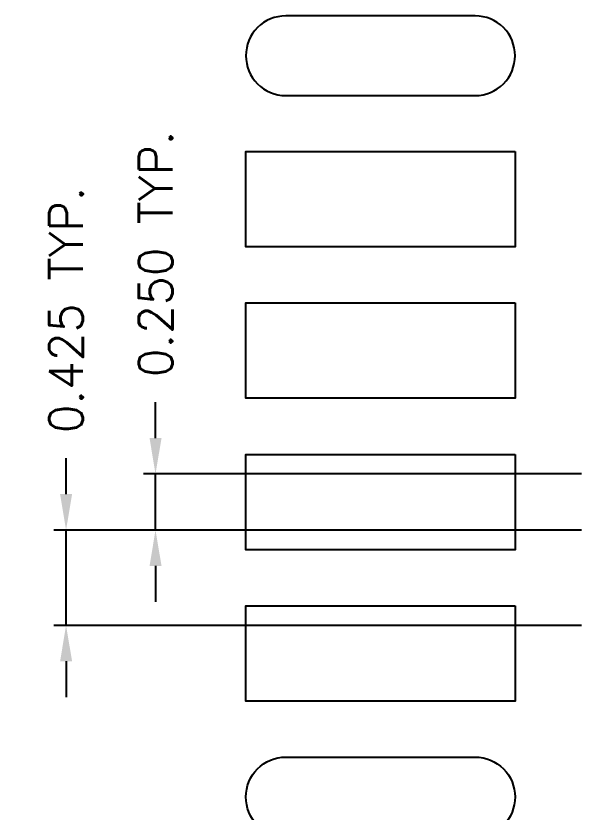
# Model space of a CAD drawing. Header units: millimetres. Extents: x 414.6 to 423.6, y 87.24 to 93.07.
# Drawn here: x 414.768 to 416.023, y 90.842 to 92.617 of the extents above; entities that cross this region are included whole.
import ezdxf

# ---------------------------------------------------------------- set-up
doc = ezdxf.new("R2010")
doc.units = ezdxf.units.MM
doc.header["$LTSCALE"] = 0.5
doc.header["$PDMODE"] = 98
doc.layers.add('DIM', color=3, linetype='Continuous')
doc.styles.add('SIMPLEX', font='simplex.shx', dxfattribs={"bigfont": 'AllInOneBig.shx'})
doc.dimstyles.new('Standard3', dxfattribs={"dimtxt": 0.075, "dimasz": 0.08, "dimexe": 0.027, "dimexo": 0.027, "dimgap": 0.027, "dimtad": 1, "dimdec": 3, "dimlfac": 2, "dimrnd": 0.0005, "dimzin": 1, "dimtxsty": 'SIMPLEX', "dimcen": 0.1905, "dimclrd": 256, "dimclre": 256, "dimclrt": 256, "dimazin": 3, "dimtp": 0.03, "dimtm": 0.05, "dimtfac": 0.8, "dimtdec": 3, "dimtmove": 0, "dimatfit": 3, "dimfxl": 0.05, "dimlwd": -1, "dimlwe": -1})

# ---------------------------------------------------------------- blocks, each defined once
blk = doc.blocks.new('*D153')
at = {"layer": 'Defpoints', "color": 0, "ltscale": 0.05, "transparency": 16777216}
for p in [(414.8793, 91.471), (416.0552, 91.471), (416.0552, 91.2585)]:
    blk.add_point(p, dxfattribs=at)
at = {"layer": 'DIM', "ltscale": 0.05, "transparency": 16777216}
for p, q in [((414.8793, 91.551), (414.8793, 91.631)), ((416.0282, 91.471), (414.8523, 91.471)), ((414.8793, 91.2585), (414.8793, 91.471)), ((416.0282, 91.2585), (414.8523, 91.2585)), ((414.8793, 91.1785), (414.8793, 91.0985))]:
    blk.add_line(p, q, dxfattribs=at)
for points in [[(414.866, 91.551), (414.8927, 91.551), (414.8793, 91.471)], [(414.866, 91.1785), (414.8927, 91.1785), (414.8793, 91.2585)]]:
    blk.add_solid(points, dxfattribs=at)
at = {"layer": 'DIM', "ltscale": 0.05, "transparency": 16777216, "insert": (414.8793, 91.9615), "char_height": 0.075, "attachment_point": 5, "rotation": 90, "style": 'SIMPLEX'}
blk.add_mtext('\\A1;0.425 TYP.', dxfattribs=at)
blk = doc.blocks.new('*D154')
at = {"layer": 'Defpoints', "color": 0, "ltscale": 0.05, "transparency": 16777216}
for p in [(415.0787, 91.596), (416.0552, 91.596), (416.0552, 91.471)]:
    blk.add_point(p, dxfattribs=at)
at = {"layer": 'DIM', "ltscale": 0.05, "transparency": 16777216}
for p, q in [((415.0787, 91.676), (415.0787, 91.756)), ((416.0282, 91.596), (415.0517, 91.596)), ((415.0787, 91.471), (415.0787, 91.596)), ((416.0282, 91.471), (415.0517, 91.471)), ((415.0787, 91.391), (415.0787, 91.311))]:
    blk.add_line(p, q, dxfattribs=at)
for points in [[(415.0654, 91.676), (415.0921, 91.676), (415.0787, 91.596)], [(415.0654, 91.391), (415.0921, 91.391), (415.0787, 91.471)]]:
    blk.add_solid(points, dxfattribs=at)
at = {"layer": 'DIM', "ltscale": 0.05, "transparency": 16777216, "insert": (415.0787, 92.0865), "char_height": 0.075, "attachment_point": 5, "rotation": 90, "style": 'SIMPLEX'}
blk.add_mtext('\\A1;0.250 TYP.', dxfattribs=at)

msp = doc.modelspace()

# ---------------------------------------------------------------- linework, layer by layer
at = {"ltscale": 0.2}
for points in [[(415.36894, 92.43972), (415.79144, 92.43972, 0.4142136), (415.88019, 92.52847), (415.88019, 92.52847, 0.4142136), (415.79144, 92.61722), (415.36894, 92.61722, 0.4142136), (415.28019, 92.52847), (415.28019, 92.52847, 0.4142136)], [(415.36894, 90.96472), (415.79144, 90.96472, -0.4142136), (415.88019, 90.87597), (415.88019, 90.87597, -0.4142136), (415.79144, 90.78722), (415.36894, 90.78722, -0.4142136), (415.28019, 90.87597), (415.28019, 90.87597, -0.4142136)]]:
    msp.add_lwpolyline(points, format="xyb", close=True, dxfattribs=at)
for points in [[(415.88019, 92.31472), (415.88019, 92.10222), (415.28019, 92.10222), (415.28019, 92.31472)], [(415.88019, 91.97722), (415.88019, 91.76472), (415.28019, 91.76472), (415.28019, 91.97722)], [(415.88019, 91.63972), (415.88019, 91.42722), (415.28019, 91.42722), (415.28019, 91.63972)], [(415.88019, 91.30222), (415.88019, 91.08972), (415.28019, 91.08972), (415.28019, 91.30222)]]:
    msp.add_lwpolyline(points, close=True, dxfattribs=at)

# ---------------------------------------------------------------- dimensions: what is measured, and where the dimension line sits
at = {"layer": 'DIM', "ltscale": 0.05}
for base, p1, p2, picture, middle in [((415.07872, 91.59597), (416.05519, 91.47097), (416.05519, 91.59597), '*D154', (415.07872, 92.08654)), ((414.87935, 91.47097), (416.05519, 91.25847), (416.05519, 91.47097), '*D153', (414.87935, 91.96154))]:
    dim = msp.add_linear_dim(base=base, p1=p1, p2=p2, angle=90, text='<> TYP.', dimstyle='Standard3', dxfattribs=at)
    dim.commit()
    dim.dimension.update_dxf_attribs({"geometry": picture, "text_midpoint": middle})

doc.saveas('drawing.dxf')
